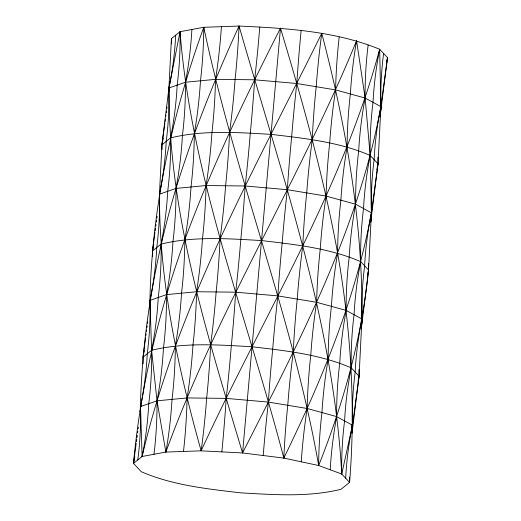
<?xml version="1.0" encoding="UTF-8"?>
<svg xmlns="http://www.w3.org/2000/svg" width="521" height="521" viewBox="0 0 521 521"><rect width="100%" height="100%" fill="white"/><g stroke="black" fill="none" stroke-linecap="round" stroke-linejoin="round"><path stroke-width="0.78" d="M140.234 411.948C141.679 336.195 154.385 260.988 175.968 188.42C193.187 132.888 214.795 78.866 239.048 26.05C286.459 28.225 335.263 31.071 379.672 49.261L387.507 57.61L380.024 116.795M140.234 412.026L140.39 408.913M149.67 306.556L149.787 304.277A354.547 348.49 2.9 0 1 149.67 306.276M149.866 302.721C151.618 208.602 171.748 115.597 203.776 27.287L239.048 26.05C281.229 173.252 333.212 319.842 341.756 474.038L349.591 482.394L340.981 489.304C308.093 497.321 273.974 494.729 240.526 492.833C206.954 488.867 172.659 485.305 141.328 471.739L133.493 463.39C140.514 386.901 158.729 311.838 184.818 239.68C211.708 167.02 245.424 97.18 280.474 28.167C302.779 102.272 323.749 176.912 337.621 253.121C350.802 328.725 355.83 405.82 349.591 482.394A354.547 348.49 2.9 0 1 349.474 477.047M159.348 196.528L159.465 194.19L175.968 188.42L206.055 185.541L245.157 185.99L287.318 189.696L326.113 196.104L355.641 204.225L371.408 212.835L368.549 270.002L361.535 326.81L361.327 320.369M159.348 196.332L161.927 144.799L168.941 87.997A354.547 342.264 51.3 0 0 175.701 35.154M168.784 91.11L168.941 87.997L180.019 31.696L203.776 27.287C234.802 175.251 292.437 316.39 318.67 465.507L341.756 474.038L352.457 425.221L359.073 376.201L361.932 319.028A354.547 341.32 -43.2 0 1 364.641 265.827A354.547 341.32 -43.2 0 1 371.395 212.829L378.025 163.809L380.89 106.636A354.547 341.32 -43.2 0 1 383.599 53.435M168.745 91.748L171.409 38.606L180.019 31.696C191.611 178.599 247.078 316.618 283.834 458.102L318.67 465.507C343.593 402.818 361.965 337.295 368.549 270.002A354.547 348.49 2.9 0 1 368.412 263.32M380.415 112.002L380.493 114.418L380.89 106.636L379.672 49.261C341.431 191.735 262.174 317.764 201.139 450.828L165.86 452.072L142.109 456.481L133.493 463.39L136.209 443.293M164.857 123.099L161.927 144.799A354.547 348.49 2.9 0 1 162.044 149.481M165.072 121.497L165.398 119.081M165.724 116.671L165.945 115.063M166.271 112.653L166.486 111.045M166.811 108.635L167.026 107.026M154.945 232.509L152.451 250.998A354.547 348.49 2.9 0 1 152.575 256.345M155.16 230.907L155.486 228.491M155.812 226.081L156.033 224.473M156.359 222.063L156.574 220.455M156.899 218.045L157.114 216.436M145.574 337.901L142.975 357.191A354.547 348.49 2.9 0 1 143.106 363.873M145.9 335.491L146.121 333.883M146.447 331.473L146.661 329.865M146.987 327.455L147.202 325.846M147.528 323.437L147.749 321.828M136.424 441.691L136.749 439.275M136.964 437.666L137.29 435.256M137.616 432.847L137.837 431.238M138.163 428.829L138.378 427.22M370.698 222.2L378.025 163.809A354.547 348.49 2.9 0 1 377.894 157.127M351.955 429.786L352.059 433.003L352.457 425.221L336.69 416.618L307.162 408.49L268.361 402.088L226.205 398.383L187.104 397.933L157.01 400.812L140.507 406.582L142.109 456.481C177.114 306.003 253.935 170.654 321.744 33.324C346.244 126.538 362.935 222.382 361.932 319.028L361.535 326.81A354.547 342.264 51.3 0 1 361.418 320.773M370.88 216.586L371.011 220.611L371.408 212.835L370.19 155.453L365.123 98.033L356.579 40.729C299.308 180.754 217.622 309.624 165.86 452.072L157.01 400.812L151.591 350.281L149.989 300.389L166.486 294.619L196.58 291.74L235.681 292.183L277.843 295.895L316.638 302.297L346.165 310.418L361.932 319.028A354.547 341.32 -43.2 0 0 355.166 372.02A354.547 341.32 -43.2 0 0 352.437 425.227A354.547 341.32 -43.2 0 0 345.69 478.219M140.527 406.588A354.547 342.264 51.3 0 0 147.267 353.739A354.547 342.264 51.3 0 0 150.002 300.389A354.547 342.264 51.3 0 0 156.749 247.54A354.547 342.264 51.3 0 0 159.478 194.19C159.152 281.405 177.746 367.24 201.139 450.828L242.565 452.951L283.834 458.102C321.854 379.913 355.726 298.761 371.408 212.835A354.547 341.32 -43.2 0 1 374.117 159.634A354.547 341.32 -43.2 0 1 380.871 106.636L387.507 57.61A354.547 348.49 2.9 0 0 386.315 63.51M168.941 87.997C168.433 213.382 206.987 334.091 242.565 452.951C298.663 342.069 358.402 230.165 380.89 106.636L365.123 98.033L335.596 89.905L296.794 83.503L254.639 79.798L215.538 79.348L185.443 82.227L168.941 87.997A354.547 342.264 51.3 0 1 166.225 141.347A354.547 342.264 51.3 0 1 159.478 194.196M376.833 169.709A354.547 348.49 2.9 0 1 378.012 163.802L370.19 155.453C338.865 141.894 304.57 138.332 270.998 134.366C237.55 132.464 203.431 129.872 170.543 137.896L161.927 144.799A354.547 348.49 2.9 0 0 163.242 138.247M142.122 456.481A354.547 322.89 70.7 0 0 148.752 403.697A354.547 322.89 70.7 0 0 151.604 350.288A354.547 322.89 70.7 0 0 158.228 297.504A354.547 322.89 70.7 0 0 161.08 244.089A354.547 322.89 70.7 0 0 167.703 191.305A354.547 322.89 70.7 0 0 170.556 137.896A354.547 322.89 70.7 0 0 177.186 85.112M140.527 406.582A354.547 342.264 51.3 0 1 137.791 459.932M165.873 452.078A354.547 248.139 84.5 0 0 172.047 399.373A354.547 248.139 84.5 0 0 175.349 345.879A354.547 248.139 84.5 0 0 181.529 293.173A354.547 248.139 84.5 0 0 184.831 239.68A354.547 248.139 84.5 0 0 191.005 186.98A354.547 248.139 84.5 0 0 194.307 133.487A354.547 248.139 84.5 0 0 200.481 80.788A354.547 248.139 84.5 0 0 203.783 27.294M153.975 454.273A354.547 291.109 79.5 0 0 157.023 400.812A354.547 291.109 79.5 0 0 163.457 348.08A354.547 291.109 79.5 0 0 166.499 294.619A354.547 291.109 79.5 0 0 172.933 241.881A354.547 291.109 79.5 0 0 175.981 188.426A354.547 291.109 79.5 0 0 182.409 135.688A354.547 291.109 79.5 0 0 185.456 82.227A354.547 291.109 79.5 0 0 191.891 29.495M242.565 452.938A354.547 2.436 -85 0 0 247.286 400.226A354.547 2.436 -85 0 0 252.04 346.752A354.547 2.436 -85 0 0 256.762 294.046A354.547 2.436 -85 0 0 261.522 240.565A354.547 2.436 -85 0 0 266.238 187.834M221.848 451.889A354.547 70.374 -87.1 0 0 226.205 398.383A354.547 70.374 -87.1 0 0 231.324 345.69A354.547 70.374 -87.1 0 0 235.687 292.19A354.547 70.374 -87.1 0 0 240.806 239.497A354.547 70.374 -87.1 0 0 245.163 185.99A354.547 70.374 -87.1 0 0 250.282 133.304A354.547 70.374 -87.1 0 0 254.639 79.798A354.547 70.374 -87.1 0 0 259.758 27.105M283.828 458.109A354.547 131.116 -80.6 0 1 287.768 405.292A354.547 131.116 -80.6 0 1 293.31 351.909A354.547 131.116 -80.6 0 1 297.244 299.093A354.547 131.116 -80.6 0 1 302.786 245.717A354.547 131.116 -80.6 0 1 306.719 192.9A354.547 131.116 -80.6 0 1 312.261 139.517A354.547 131.116 -80.6 0 1 316.201 86.701A354.547 131.116 -80.6 0 1 321.737 33.324M263.203 455.523A354.547 65.6 -82.9 0 1 268.361 402.088A354.547 65.6 -82.9 0 1 272.678 349.33A354.547 65.6 -82.9 0 1 277.836 295.895A354.547 65.6 -82.9 0 1 282.154 243.138A354.547 65.6 -82.9 0 1 287.312 189.703A354.547 65.6 -82.9 0 1 291.636 136.938A354.547 65.6 -82.9 0 1 296.794 83.503A354.547 65.6 -82.9 0 1 301.112 30.746M341.743 474.038A354.547 321.034 -61.4 0 1 344.583 420.922A354.547 321.027 -61.4 0 1 351.226 367.839A354.547 321.027 -61.4 0 1 354.059 314.723A354.547 321.027 -61.4 0 1 360.701 261.646A354.547 321.027 -61.4 0 1 363.534 208.53A354.547 321.027 -61.4 0 1 370.177 155.453A354.547 321.027 -61.4 0 1 373.016 102.337A354.547 321.027 -61.4 0 1 379.653 49.254M330.223 469.773A354.547 288.406 -69.7 0 1 336.677 416.618A354.547 288.406 -69.7 0 1 339.699 363.58A354.547 288.406 -69.7 0 1 346.152 310.418A354.547 288.406 -69.7 0 1 349.181 257.387A354.547 288.406 -69.7 0 1 355.635 204.225A354.547 288.406 -69.7 0 1 358.656 151.188A354.547 288.406 -69.7 0 1 365.11 98.026A354.547 288.406 -69.7 0 1 368.132 44.995M351.935 431.766A354.547 348.49 2.9 0 1 352.268 429.115A354.547 348.49 2.9 0 1 352.756 421.111M356.566 40.729A354.547 244.701 -74.6 0 0 350.366 93.969A354.547 244.701 -74.6 0 0 347.09 146.929A354.547 244.701 -74.6 0 0 340.89 200.162A354.547 244.701 -74.6 0 0 337.615 253.121A354.547 244.701 -74.6 0 0 331.408 306.361A354.547 244.701 -74.6 0 0 328.132 359.321A354.547 244.701 -74.6 0 0 321.932 412.554A354.547 244.701 -74.6 0 0 318.657 465.513M280.474 28.167A354.547 2.436 -85 0 1 275.72 81.634A354.547 2.436 -85 0 1 270.998 134.353M239.054 26.05A354.547 135.61 -89.3 0 1 235.082 79.57A354.547 135.61 -89.3 0 1 229.579 132.249A354.547 135.61 -89.3 0 1 225.606 185.763A354.547 135.61 -89.3 0 1 220.096 238.442A354.547 135.61 -89.3 0 1 216.13 291.962A354.547 135.61 -89.3 0 1 210.621 344.642A354.547 135.61 -89.3 0 1 206.648 398.155A354.547 135.61 -89.3 0 1 201.145 450.834M169.065 89.234A354.547 348.49 2.9 0 1 168.817 91.221M171.422 38.606A354.547 348.49 2.9 0 1 171.526 43.953M380.473 114.418A354.547 342.264 51.3 0 1 380.428 112.406M380.076 116.372A354.547 342.264 51.3 0 1 380.473 114.412M380.701 110.53A354.547 348.49 2.9 0 1 381.346 100.527M380.056 115.838A354.547 348.49 2.9 0 1 380.447 112.516M339.171 37.024A354.547 191.585 -78 0 0 335.583 89.912A354.547 191.585 -78 0 0 329.689 143.223A354.547 191.585 -78 0 0 326.107 196.104A354.547 191.585 -78 0 0 320.213 249.416A354.547 191.585 -78 0 0 316.631 302.297A354.547 191.585 -78 0 0 310.737 355.609A354.547 191.585 -78 0 0 307.149 408.497A354.547 191.585 -78 0 0 301.255 461.808M221.405 26.669A354.547 195.635 88 0 1 215.544 79.355A354.547 195.635 88 0 1 211.93 132.862A354.547 195.635 88 0 1 206.069 185.548A354.547 195.635 88 0 1 202.448 239.054A354.547 195.635 88 0 1 196.586 291.74A354.547 195.635 88 0 1 192.972 345.254A354.547 195.635 88 0 1 187.111 397.94A354.547 195.635 88 0 1 183.496 451.447M180.038 31.696A354.547 322.89 70.7 0 1 177.186 85.112M371.864 206.72A354.547 348.49 2.9 0 0 371.226 216.723A354.547 348.49 2.9 0 0 370.809 220.044M270.998 134.359A354.547 2.436 -85 0 1 266.238 187.834M159.667 194.763A354.547 348.49 2.9 0 1 159.426 196.756M370.932 217.257A354.547 342.264 51.3 0 0 370.998 220.611A354.547 342.264 51.3 0 0 370.731 221.913M362.141 316.247A354.547 348.49 2.9 0 0 361.743 322.916A354.547 348.49 2.9 0 0 361.333 326.237M362.388 312.919A354.547 348.49 2.9 0 1 362.499 311.591M367.357 275.902A354.547 348.49 2.9 0 1 368.536 270.002L360.714 261.646C329.389 248.087 295.088 244.525 261.522 240.559C228.074 238.664 193.955 236.065 161.067 244.089L152.451 250.998A354.547 348.49 2.9 0 0 153.767 244.44M150.191 300.956A354.547 348.49 2.9 0 1 150.028 302.284M361.255 328.113A354.547 342.264 51.3 0 1 361.522 326.804M358.936 369.513A354.547 348.49 2.9 0 0 359.054 376.201L352.059 433.003A354.547 342.264 51.3 0 1 351.935 424.954M144.291 350.64A354.547 348.49 2.9 0 1 142.988 357.198L151.591 350.281C184.473 342.264 218.599 344.856 252.04 346.752C285.612 350.724 319.907 354.287 351.239 367.846L359.073 376.201A354.547 348.49 2.9 0 0 358.005 381.444M352.964 418.448A354.547 348.49 2.9 0 1 353.075 417.119M140.944 405.162A354.547 348.49 2.9 0 1 140.709 407.155M134.809 456.832A354.547 348.49 2.9 0 1 133.513 463.39M140.299 410.47A354.547 348.49 2.9 0 1 140.234 411.805"/></g></svg>
